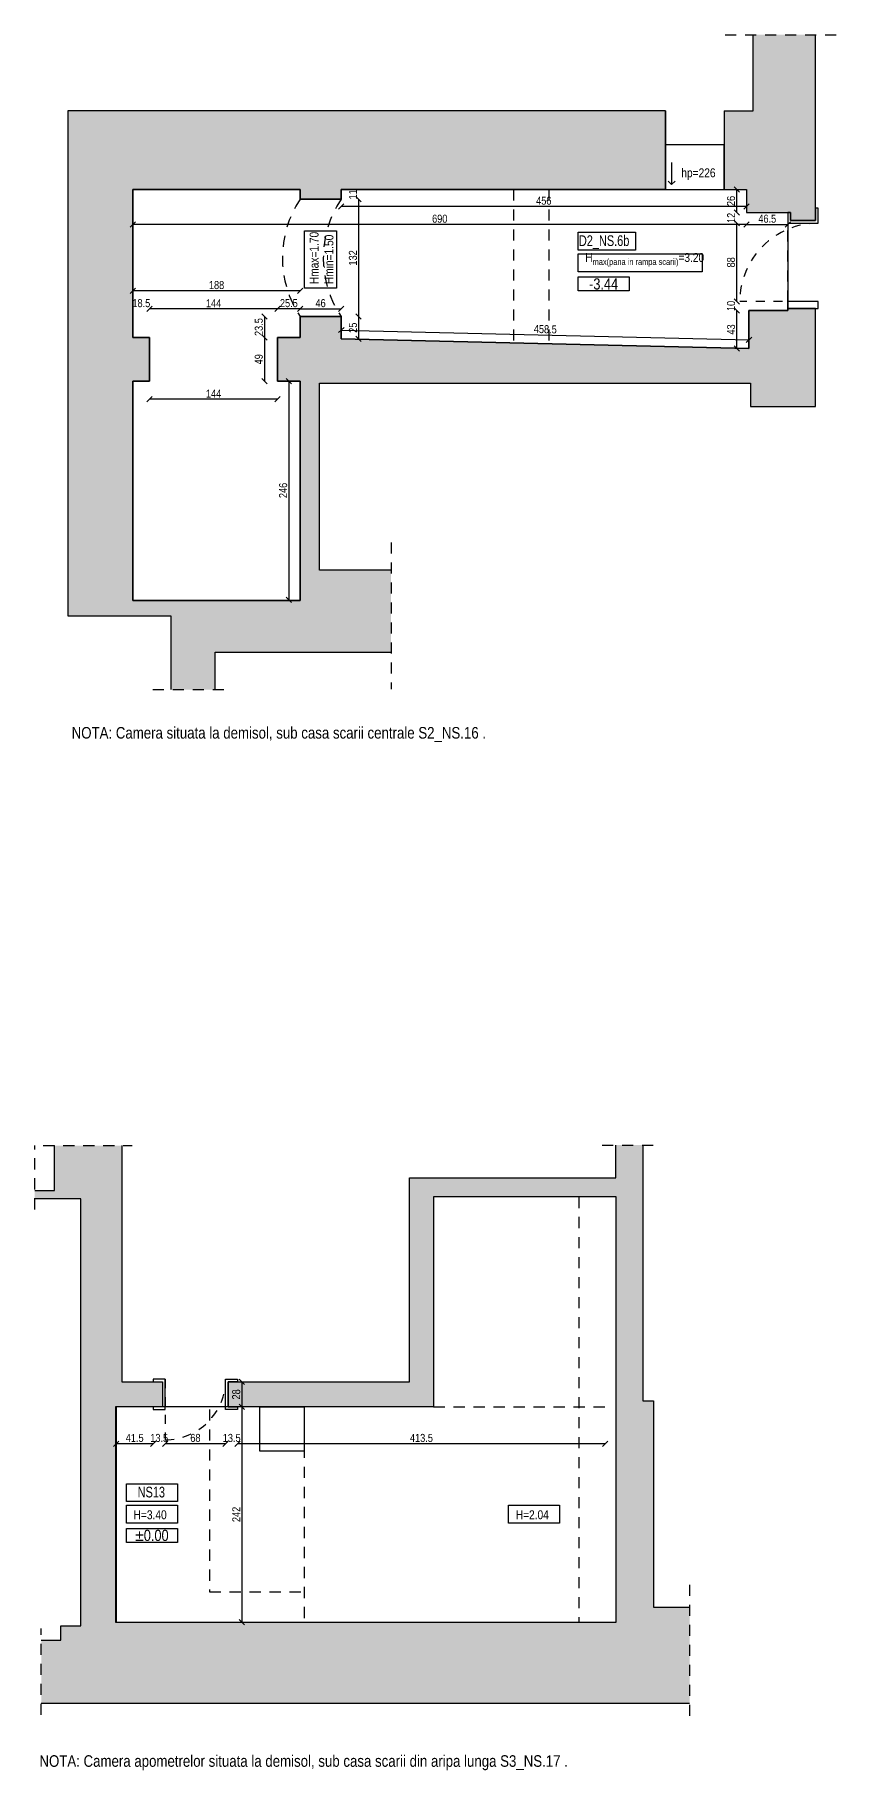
# Model space of a CAD drawing. Header units: metres. Extents: x 493 to 630, y -132 to -15.
# Drawn here: x 580.18 to 589.25, y -100.18 to -80.67 of the extents above; entities that cross this region are included whole.
import ezdxf
from ezdxf.enums import TextEntityAlignment as Align

# ---------------------------------------------------------------- set-up
doc = ezdxf.new("R2010")
doc.units = ezdxf.units.M
doc.header["$MEASUREMENT"] = 0
doc.header["$PDMODE"] = 3
doc.linetypes.add('HIDDEN', pattern=[0.375, 0.25, -0.125])
doc.linetypes.add('HIDDEN2', pattern=[0.1875, 0.125, -0.0625])
for name, color, linetype in [('a_caramida', 2, 'Continuous'), ('a_cote_50', 9, 'Continuous'), ('a_cote_nivel', 9, 'Continuous'), ('a_grinzi', 253, 'HIDDEN'), ('a_indicatii', 7, 'Continuous'), ('a_indicatii_text', 7, 'Continuous'), ('a_pereti_hasuri', 253, 'Continuous'), ('a_punctat', 40, 'HIDDEN2'), ('a_tamplarie_usi', 6, 'Continuous'), ('a_termoizolatie', 8, 'Continuous'), ('a_text', 7, 'Continuous'), ('a_vederi', 74, 'Continuous')]:
    doc.layers.add(name, color=color, linetype=linetype)
doc.layers.add('a_suprafete', color=7, linetype='Continuous', plot=False)
doc.styles.add('ROMANS', font='ROMANS.shx', dxfattribs={"width": 0.75})
doc.styles.get("Standard").update_dxf_attribs({"font": 'ARIALN.TTF'})
doc.styles.add('Swiss Condensed Light', font='swisscl.ttf')
doc.dimstyles.new('50 cote', dxfattribs={"dimtxt": 0.09, "dimasz": 0.06, "dimexe": 0, "dimexo": 0, "dimgap": 0.018, "dimtad": 1, "dimdec": 1, "dimlfac": 100, "dimrnd": 0.5, "dimdsep": 46, "dimtxsty": 'Standard', "dimblk": 'OBLIQUE', "dimcen": 0.00045, "dimclrd": 256, "dimclrt": 4, "dimadec": 1, "dimazin": 0, "dimtfac": 1, "dimtdec": 1, "dimtix": 1, "dimtofl": 0, "dimtmove": 0, "dimatfit": 3, "dimldrblk": 'OBLIQUE', "dimfxl": 0, "dimtolj": 1, "dimtzin": 0, "dimarcsym": 0})

# ---------------------------------------------------------------- blocks, each defined once
blk = doc.blocks.new('_Oblique')
at = {"color": 0, "linetype": 'ByBlock', "lineweight": -2}
blk.add_line((-0.5, -0.5), (0.5, 0.5), dxfattribs=at)
blk = doc.blocks.new('*D640')
at = {"layer": 'a_cote_50', "lineweight": -2, "ltscale": 0.3}
blk.add_line((582.507, -95.818), (582.507, -96.098), dxfattribs=at)
at = {"layer": 'Defpoints', "color": 0, "ltscale": 0.3}
for p in [(582.459, -95.818), (582.459, -96.098), (582.507, -96.098)]:
    blk.add_point(p, dxfattribs=at)
at = {"layer": 'a_cote_50', "lineweight": -2, "ltscale": 0.3, "xscale": 0.06, "yscale": 0.06, "zscale": 0.06}
for p, rotation in [((582.507, -95.818), 90), ((582.507, -96.098), 270)]:
    blk.add_blockref('_Oblique', p, dxfattribs=dict(at, rotation=rotation))
at = {"layer": 'a_cote_50', "color": 4, "ltscale": 0.3, "insert": (582.443, -95.958), "char_height": 0.09, "attachment_point": 5, "rotation": 90}
blk.add_mtext('\\A1;28', dxfattribs=at)
blk = doc.blocks.new('*D641')
at = {"layer": 'a_cote_50', "lineweight": -2, "ltscale": 0.3}
blk.add_line((582.507, -96.098), (582.507, -98.518), dxfattribs=at)
at = {"layer": 'Defpoints', "color": 0, "ltscale": 0.3}
for p in [(582.354, -96.098), (582.074, -98.518), (582.507, -98.518)]:
    blk.add_point(p, dxfattribs=at)
at = {"layer": 'a_cote_50', "lineweight": -2, "ltscale": 0.3, "xscale": 0.06, "yscale": 0.06, "zscale": 0.06}
for p, rotation in [((582.507, -96.098), 90), ((582.507, -98.518), 270)]:
    blk.add_blockref('_Oblique', p, dxfattribs=dict(at, rotation=rotation))
at = {"layer": 'a_cote_50', "color": 4, "ltscale": 0.3, "insert": (582.444, -97.308), "char_height": 0.09, "attachment_point": 5, "rotation": 90}
blk.add_mtext('\\A1;242', dxfattribs=at)
blk = doc.blocks.new('*D642')
at = {"layer": 'a_cote_50', "lineweight": -2, "ltscale": 0.3}
blk.add_line((586.592, -96.512), (582.459, -96.512), dxfattribs=at)
at = {"layer": 'Defpoints', "color": 0, "ltscale": 0.3}
for p in [(582.459, -96.364), (582.459, -96.512), (586.592, -96.74)]:
    blk.add_point(p, dxfattribs=at)
at = {"layer": 'a_cote_50', "lineweight": -2, "ltscale": 0.3, "xscale": 0.06, "yscale": 0.06, "zscale": 0.06, "rotation": 180}
blk.add_blockref('_Oblique', (582.459, -96.512), dxfattribs=at)
at = {"layer": 'a_cote_50', "lineweight": -2, "ltscale": 0.3, "xscale": 0.06, "yscale": 0.06, "zscale": 0.06}
blk.add_blockref('_Oblique', (586.592, -96.512), dxfattribs=at)
at = {"layer": 'a_cote_50', "color": 4, "ltscale": 0.3, "insert": (584.526, -96.448), "char_height": 0.09, "attachment_point": 5}
blk.add_mtext('\\A1;413.5', dxfattribs=at)
blk = doc.blocks.new('*D643')
at = {"layer": 'Defpoints', "color": 0, "ltscale": 0.3}
for p in [(582.324, -96.364), (582.459, -96.364), (582.324, -96.512)]:
    blk.add_point(p, dxfattribs=at)
at = {"layer": 'a_cote_50', "color": 4, "ltscale": 0.3, "insert": (582.392, -96.448), "char_height": 0.09, "attachment_point": 5}
blk.add_mtext('\\A1;13.5', dxfattribs=at)
blk = doc.blocks.new('*D644')
at = {"layer": 'a_cote_50', "lineweight": -2, "ltscale": 0.3}
blk.add_line((582.324, -96.512), (581.644, -96.512), dxfattribs=at)
at = {"layer": 'Defpoints', "color": 0, "ltscale": 0.3}
for p in [(582.324, -96.364), (581.644, -96.512), (581.644, -96.71)]:
    blk.add_point(p, dxfattribs=at)
at = {"layer": 'a_cote_50', "lineweight": -2, "ltscale": 0.3, "xscale": 0.06, "yscale": 0.06, "zscale": 0.06, "rotation": 180}
blk.add_blockref('_Oblique', (581.644, -96.512), dxfattribs=at)
at = {"layer": 'a_cote_50', "lineweight": -2, "ltscale": 0.3, "xscale": 0.06, "yscale": 0.06, "zscale": 0.06}
blk.add_blockref('_Oblique', (582.324, -96.512), dxfattribs=at)
at = {"layer": 'a_cote_50', "color": 4, "ltscale": 0.3, "insert": (581.984, -96.448), "char_height": 0.09, "attachment_point": 5}
blk.add_mtext('\\A1;68', dxfattribs=at)
blk = doc.blocks.new('*D645')
at = {"layer": 'Defpoints', "color": 0, "ltscale": 0.3}
for p in [(581.509, -96.512), (581.509, -96.71), (581.644, -96.71)]:
    blk.add_point(p, dxfattribs=at)
at = {"layer": 'a_cote_50', "color": 4, "ltscale": 0.3, "insert": (581.577, -96.448), "char_height": 0.09, "attachment_point": 5}
blk.add_mtext('\\A1;13.5', dxfattribs=at)
blk = doc.blocks.new('*D646')
at = {"layer": 'a_cote_50', "lineweight": -2, "ltscale": 0.3}
blk.add_line((581.509, -96.512), (581.092, -96.512), dxfattribs=at)
at = {"layer": 'Defpoints', "color": 0, "ltscale": 0.3}
for p in [(581.092, -96.512), (581.092, -96.74), (581.509, -96.71)]:
    blk.add_point(p, dxfattribs=at)
at = {"layer": 'a_cote_50', "lineweight": -2, "ltscale": 0.3, "xscale": 0.06, "yscale": 0.06, "zscale": 0.06, "rotation": 180}
blk.add_blockref('_Oblique', (581.092, -96.512), dxfattribs=at)
at = {"layer": 'a_cote_50', "lineweight": -2, "ltscale": 0.3, "xscale": 0.06, "yscale": 0.06, "zscale": 0.06}
blk.add_blockref('_Oblique', (581.509, -96.512), dxfattribs=at)
at = {"layer": 'a_cote_50', "color": 4, "ltscale": 0.3, "insert": (581.301, -96.448), "char_height": 0.09, "attachment_point": 5}
blk.add_mtext('\\A1;41.5', dxfattribs=at)
blk = doc.blocks.new('COTE_NIVEL_DRAFT')
at = {"layer": 'a_cote_nivel'}
blk.add_lwpolyline([(-27.5, -2.5), (27.5, -2.5), (27.5, -17.5), (-27.5, -17.5)], close=True, dxfattribs=at)
blk = doc.blocks.new('cota nivel')
at = {"layer": 'a_cote_nivel', "xscale": 1.272727272727934, "yscale": 1.272727272727934, "zscale": 1.272727272727934}
blk.add_blockref('COTE_NIVEL_DRAFT', (0, 12.7), dxfattribs=at)
at = {"layer": 'a_cote_nivel', "style": 'ROMANS', "width": 0.6}
blk.add_attdef('COTA', text='', height=15.3, dxfattribs=at).set_placement((0, 0), align=Align.MIDDLE_CENTER)
blk = doc.blocks.new('*D802')
at = {"layer": 'a_cote_50', "lineweight": -2, "ltscale": 0.3}
blk.add_line((588.072, -84.198), (588.072, -83.768), dxfattribs=at)
at = {"layer": 'Defpoints', "color": 0, "ltscale": 0.3}
for p in [(588.072, -83.768), (588.207, -83.768), (588.207, -84.198)]:
    blk.add_point(p, dxfattribs=at)
at = {"layer": 'a_cote_50', "lineweight": -2, "ltscale": 0.3, "xscale": 0.06, "yscale": 0.06, "zscale": 0.06}
for p, rotation in [((588.072, -83.768), 90), ((588.072, -84.198), 270)]:
    blk.add_blockref('_Oblique', p, dxfattribs=dict(at, rotation=rotation))
at = {"layer": 'a_cote_50', "color": 4, "ltscale": 0.3, "insert": (588.008, -83.983), "char_height": 0.09, "attachment_point": 5, "rotation": 90}
blk.add_mtext('\\A1;43', dxfattribs=at)
blk = doc.blocks.new('*D803')
at = {"layer": 'Defpoints', "color": 0, "ltscale": 0.3}
for p in [(588.072, -83.668), (588.647, -83.668), (588.207, -83.768)]:
    blk.add_point(p, dxfattribs=at)
at = {"layer": 'a_cote_50', "color": 4, "ltscale": 0.3, "insert": (588.008, -83.718), "char_height": 0.09, "attachment_point": 5, "rotation": 90}
blk.add_mtext('\\A1;10', dxfattribs=at)
blk = doc.blocks.new('*D804')
at = {"layer": 'a_cote_50', "lineweight": -2, "ltscale": 0.3}
blk.add_line((588.072, -83.668), (588.072, -82.788), dxfattribs=at)
at = {"layer": 'Defpoints', "color": 0, "ltscale": 0.3}
for p in [(588.072, -82.788), (588.647, -82.788), (588.647, -83.668)]:
    blk.add_point(p, dxfattribs=at)
at = {"layer": 'a_cote_50', "lineweight": -2, "ltscale": 0.3, "xscale": 0.06, "yscale": 0.06, "zscale": 0.06}
for p, rotation in [((588.072, -82.788), 90), ((588.072, -83.668), 270)]:
    blk.add_blockref('_Oblique', p, dxfattribs=dict(at, rotation=rotation))
at = {"layer": 'a_cote_50', "color": 4, "ltscale": 0.3, "insert": (588.008, -83.228), "char_height": 0.09, "attachment_point": 5, "rotation": 90}
blk.add_mtext('\\A1;88', dxfattribs=at)
blk = doc.blocks.new('*D805')
at = {"layer": 'Defpoints', "color": 0, "ltscale": 0.3}
for p in [(588.072, -82.668), (588.647, -82.668), (588.647, -82.788)]:
    blk.add_point(p, dxfattribs=at)
at = {"layer": 'a_cote_50', "color": 4, "ltscale": 0.3, "insert": (588.009, -82.728), "char_height": 0.09, "attachment_point": 5, "rotation": 90}
blk.add_mtext('\\A1;12', dxfattribs=at)
blk = doc.blocks.new('*D806')
at = {"layer": 'a_cote_50', "lineweight": -2, "ltscale": 0.3}
blk.add_line((588.072, -82.668), (588.072, -82.408), dxfattribs=at)
at = {"layer": 'Defpoints', "color": 0, "ltscale": 0.3}
for p in [(588.072, -82.408), (588.182, -82.408), (588.647, -82.668)]:
    blk.add_point(p, dxfattribs=at)
at = {"layer": 'a_cote_50', "lineweight": -2, "ltscale": 0.3, "xscale": 0.06, "yscale": 0.06, "zscale": 0.06}
for p, rotation in [((588.072, -82.408), 90), ((588.072, -82.668), 270)]:
    blk.add_blockref('_Oblique', p, dxfattribs=dict(at, rotation=rotation))
at = {"layer": 'a_cote_50', "color": 4, "ltscale": 0.3, "insert": (588.008, -82.538), "char_height": 0.09, "attachment_point": 5, "rotation": 90}
blk.add_mtext('\\A1;26', dxfattribs=at)
blk = doc.blocks.new('*D807')
at = {"layer": 'a_cote_50', "lineweight": -2, "ltscale": 0.3}
blk.add_line((588.182, -82.599), (583.622, -82.599), dxfattribs=at)
at = {"layer": 'Defpoints', "color": 0, "ltscale": 0.3}
for p in [(583.622, -82.408), (588.182, -82.408), (583.622, -82.599)]:
    blk.add_point(p, dxfattribs=at)
at = {"layer": 'a_cote_50', "lineweight": -2, "ltscale": 0.3, "xscale": 0.06, "yscale": 0.06, "zscale": 0.06, "rotation": 180}
blk.add_blockref('_Oblique', (583.622, -82.599), dxfattribs=at)
at = {"layer": 'a_cote_50', "lineweight": -2, "ltscale": 0.3, "xscale": 0.06, "yscale": 0.06, "zscale": 0.06}
blk.add_blockref('_Oblique', (588.182, -82.599), dxfattribs=at)
at = {"layer": 'a_cote_50', "color": 4, "ltscale": 0.3, "insert": (585.902, -82.535), "char_height": 0.09, "attachment_point": 5}
blk.add_mtext('\\A1;456', dxfattribs=at)
blk = doc.blocks.new('*D808')
at = {"layer": 'a_cote_50', "lineweight": -2, "ltscale": 0.3}
blk.add_line((588.182, -82.802), (581.282, -82.802), dxfattribs=at)
at = {"layer": 'Defpoints', "color": 0, "ltscale": 0.3}
for p in [(581.282, -82.668), (588.182, -82.668), (581.282, -82.802)]:
    blk.add_point(p, dxfattribs=at)
at = {"layer": 'a_cote_50', "lineweight": -2, "ltscale": 0.3, "xscale": 0.06, "yscale": 0.06, "zscale": 0.06, "rotation": 180}
blk.add_blockref('_Oblique', (581.282, -82.802), dxfattribs=at)
at = {"layer": 'a_cote_50', "lineweight": -2, "ltscale": 0.3, "xscale": 0.06, "yscale": 0.06, "zscale": 0.06}
blk.add_blockref('_Oblique', (588.182, -82.802), dxfattribs=at)
at = {"layer": 'a_cote_50', "color": 4, "ltscale": 0.3, "insert": (584.732, -82.738), "char_height": 0.09, "attachment_point": 5}
blk.add_mtext('\\A1;690', dxfattribs=at)
blk = doc.blocks.new('*D809')
at = {"layer": 'a_cote_50', "lineweight": -2, "ltscale": 0.3}
blk.add_line((588.182, -82.802), (588.647, -82.802), dxfattribs=at)
at = {"layer": 'Defpoints', "color": 0, "ltscale": 0.3}
for p in [(588.182, -82.802), (588.647, -82.802), (588.647, -82.802)]:
    blk.add_point(p, dxfattribs=at)
at = {"layer": 'a_cote_50', "lineweight": -2, "ltscale": 0.3, "xscale": 0.06, "yscale": 0.06, "zscale": 0.06, "rotation": 180}
blk.add_blockref('_Oblique', (588.182, -82.802), dxfattribs=at)
at = {"layer": 'a_cote_50', "lineweight": -2, "ltscale": 0.3, "xscale": 0.06, "yscale": 0.06, "zscale": 0.06}
blk.add_blockref('_Oblique', (588.647, -82.802), dxfattribs=at)
at = {"layer": 'a_cote_50', "color": 4, "ltscale": 0.3, "insert": (588.415, -82.738), "char_height": 0.09, "attachment_point": 5}
blk.add_mtext('\\A1;46.5', dxfattribs=at)
blk = doc.blocks.new('*D810')
at = {"layer": 'Defpoints', "color": 0, "ltscale": 0.3}
for p in [(583.622, -82.408), (583.622, -82.518), (583.82, -82.518)]:
    blk.add_point(p, dxfattribs=at)
at = {"layer": 'a_cote_50', "color": 4, "ltscale": 0.3, "insert": (583.756, -82.463), "char_height": 0.09, "attachment_point": 5, "rotation": 90}
blk.add_mtext('\\A1;11', dxfattribs=at)
blk = doc.blocks.new('*D811')
at = {"layer": 'a_cote_50', "lineweight": -2, "ltscale": 0.3}
blk.add_line((583.82, -82.518), (583.82, -83.838), dxfattribs=at)
at = {"layer": 'Defpoints', "color": 0, "ltscale": 0.3}
for p in [(583.622, -82.518), (583.622, -83.838), (583.82, -83.838)]:
    blk.add_point(p, dxfattribs=at)
at = {"layer": 'a_cote_50', "lineweight": -2, "ltscale": 0.3, "xscale": 0.06, "yscale": 0.06, "zscale": 0.06}
for p, rotation in [((583.82, -82.518), 90), ((583.82, -83.838), 270)]:
    blk.add_blockref('_Oblique', p, dxfattribs=dict(at, rotation=rotation))
at = {"layer": 'a_cote_50', "color": 4, "ltscale": 0.3, "insert": (583.756, -83.178), "char_height": 0.09, "attachment_point": 5, "rotation": 90}
blk.add_mtext('\\A1;132', dxfattribs=at)
blk = doc.blocks.new('*D812')
at = {"layer": 'a_cote_50', "lineweight": -2, "ltscale": 0.3}
blk.add_line((583.82, -83.838), (583.82, -84.088), dxfattribs=at)
at = {"layer": 'Defpoints', "color": 0, "ltscale": 0.3}
for p in [(583.622, -83.838), (583.622, -84.088), (583.82, -84.088)]:
    blk.add_point(p, dxfattribs=at)
at = {"layer": 'a_cote_50', "lineweight": -2, "ltscale": 0.3, "xscale": 0.06, "yscale": 0.06, "zscale": 0.06}
for p, rotation in [((583.82, -83.838), 90), ((583.82, -84.088), 270)]:
    blk.add_blockref('_Oblique', p, dxfattribs=dict(at, rotation=rotation))
at = {"layer": 'a_cote_50', "color": 4, "ltscale": 0.3, "insert": (583.756, -83.963), "char_height": 0.09, "attachment_point": 5, "rotation": 90}
blk.add_mtext('\\A1;25', dxfattribs=at)
blk = doc.blocks.new('*D813')
at = {"layer": 'a_cote_50', "lineweight": -2, "ltscale": 0.3}
blk.add_line((583.625, -83.989), (588.21, -84.099), dxfattribs=at)
at = {"layer": 'Defpoints', "color": 0, "ltscale": 0.3}
for p in [(583.622, -84.088), (588.21, -84.099), (588.207, -84.198)]:
    blk.add_point(p, dxfattribs=at)
at = {"layer": 'a_cote_50', "lineweight": -2, "ltscale": 0.3, "xscale": 0.06, "yscale": 0.06, "zscale": 0.06}
for p, rotation in [((583.625, -83.989), 178.6256647859142), ((588.21, -84.099), 358.6256647859142)]:
    blk.add_blockref('_Oblique', p, dxfattribs=dict(at, rotation=rotation))
at = {"layer": 'a_cote_50', "color": 4, "ltscale": 0.3, "insert": (585.919, -83.98), "char_height": 0.09, "attachment_point": 5, "rotation": 358.6257}
blk.add_mtext('\\A1;458.5', dxfattribs=at)
blk = doc.blocks.new('*D814')
at = {"layer": 'a_cote_50', "lineweight": -2, "ltscale": 0.3}
blk.add_line((583.162, -83.751), (583.622, -83.751), dxfattribs=at)
at = {"layer": 'Defpoints', "color": 0, "ltscale": 0.3}
for p in [(583.162, -83.838), (583.622, -83.751), (583.622, -83.838)]:
    blk.add_point(p, dxfattribs=at)
at = {"layer": 'a_cote_50', "lineweight": -2, "ltscale": 0.3, "xscale": 0.06, "yscale": 0.06, "zscale": 0.06, "rotation": 180}
blk.add_blockref('_Oblique', (583.162, -83.751), dxfattribs=at)
at = {"layer": 'a_cote_50', "lineweight": -2, "ltscale": 0.3, "xscale": 0.06, "yscale": 0.06, "zscale": 0.06}
blk.add_blockref('_Oblique', (583.622, -83.751), dxfattribs=at)
at = {"layer": 'a_cote_50', "color": 4, "ltscale": 0.3, "insert": (583.392, -83.687), "char_height": 0.09, "attachment_point": 5}
blk.add_mtext('\\A1;46', dxfattribs=at)
blk = doc.blocks.new('*D815')
at = {"layer": 'a_cote_50', "lineweight": -2, "ltscale": 0.3}
blk.add_line((583.162, -83.751), (582.907, -83.751), dxfattribs=at)
at = {"layer": 'Defpoints', "color": 0, "ltscale": 0.3}
for p in [(582.907, -83.751), (582.907, -84.073), (583.162, -84.073)]:
    blk.add_point(p, dxfattribs=at)
at = {"layer": 'a_cote_50', "lineweight": -2, "ltscale": 0.3, "xscale": 0.06, "yscale": 0.06, "zscale": 0.06, "rotation": 180}
blk.add_blockref('_Oblique', (582.907, -83.751), dxfattribs=at)
at = {"layer": 'a_cote_50', "lineweight": -2, "ltscale": 0.3, "xscale": 0.06, "yscale": 0.06, "zscale": 0.06}
blk.add_blockref('_Oblique', (583.162, -83.751), dxfattribs=at)
at = {"layer": 'a_cote_50', "color": 4, "ltscale": 0.3, "insert": (583.035, -83.687), "char_height": 0.09, "attachment_point": 5}
blk.add_mtext('\\A1;25.5', dxfattribs=at)
blk = doc.blocks.new('*D816')
at = {"layer": 'a_cote_50', "lineweight": -2, "ltscale": 0.3}
blk.add_line((582.907, -83.751), (581.469, -83.751), dxfattribs=at)
at = {"layer": 'Defpoints', "color": 0, "ltscale": 0.3}
for p in [(581.469, -83.751), (581.469, -84.073), (582.907, -84.073)]:
    blk.add_point(p, dxfattribs=at)
at = {"layer": 'a_cote_50', "lineweight": -2, "ltscale": 0.3, "xscale": 0.06, "yscale": 0.06, "zscale": 0.06, "rotation": 180}
blk.add_blockref('_Oblique', (581.469, -83.751), dxfattribs=at)
at = {"layer": 'a_cote_50', "lineweight": -2, "ltscale": 0.3, "xscale": 0.06, "yscale": 0.06, "zscale": 0.06}
blk.add_blockref('_Oblique', (582.907, -83.751), dxfattribs=at)
at = {"layer": 'a_cote_50', "color": 4, "ltscale": 0.3, "insert": (582.188, -83.688), "char_height": 0.09, "attachment_point": 5}
blk.add_mtext('\\A1;144', dxfattribs=at)
blk = doc.blocks.new('*D817')
at = {"layer": 'Defpoints', "color": 0, "ltscale": 0.3}
for p in [(581.282, -83.751), (581.282, -84.073), (581.469, -84.073)]:
    blk.add_point(p, dxfattribs=at)
at = {"layer": 'a_cote_50', "color": 4, "ltscale": 0.3, "insert": (581.376, -83.687), "char_height": 0.09, "attachment_point": 5}
blk.add_mtext('\\A1;18.5', dxfattribs=at)
blk = doc.blocks.new('*D797')
at = {"layer": 'a_cote_50', "lineweight": -2, "ltscale": 0.3}
blk.add_line((583.162, -83.548), (581.282, -83.548), dxfattribs=at)
at = {"layer": 'Defpoints', "color": 0, "ltscale": 0.3}
for p in [(581.282, -83.548), (581.282, -83.838), (583.162, -83.838)]:
    blk.add_point(p, dxfattribs=at)
at = {"layer": 'a_cote_50', "lineweight": -2, "ltscale": 0.3, "xscale": 0.06, "yscale": 0.06, "zscale": 0.06, "rotation": 180}
blk.add_blockref('_Oblique', (581.282, -83.548), dxfattribs=at)
at = {"layer": 'a_cote_50', "lineweight": -2, "ltscale": 0.3, "xscale": 0.06, "yscale": 0.06, "zscale": 0.06}
blk.add_blockref('_Oblique', (583.162, -83.548), dxfattribs=at)
at = {"layer": 'a_cote_50', "color": 4, "ltscale": 0.3, "insert": (582.222, -83.484), "char_height": 0.09, "attachment_point": 5}
blk.add_mtext('\\A1;188', dxfattribs=at)
blk = doc.blocks.new('*D798')
at = {"layer": 'a_cote_50', "lineweight": -2, "ltscale": 0.3}
blk.add_line((582.761, -83.838), (582.761, -84.073), dxfattribs=at)
at = {"layer": 'Defpoints', "color": 0, "ltscale": 0.3}
for p in [(583.162, -83.838), (582.761, -84.073), (583.162, -84.073)]:
    blk.add_point(p, dxfattribs=at)
at = {"layer": 'a_cote_50', "lineweight": -2, "ltscale": 0.3, "xscale": 0.06, "yscale": 0.06, "zscale": 0.06}
for p, rotation in [((582.761, -83.838), 90), ((582.761, -84.073), 270)]:
    blk.add_blockref('_Oblique', p, dxfattribs=dict(at, rotation=rotation))
at = {"layer": 'a_cote_50', "color": 4, "ltscale": 0.3, "insert": (582.697, -83.956), "char_height": 0.09, "attachment_point": 5, "rotation": 90}
blk.add_mtext('\\A1;23.5', dxfattribs=at)
blk = doc.blocks.new('*D799')
at = {"layer": 'a_cote_50', "lineweight": -2, "ltscale": 0.3}
blk.add_line((582.761, -84.073), (582.761, -84.563), dxfattribs=at)
at = {"layer": 'Defpoints', "color": 0, "ltscale": 0.3}
for p in [(583.162, -84.073), (582.761, -84.563), (582.907, -84.563)]:
    blk.add_point(p, dxfattribs=at)
at = {"layer": 'a_cote_50', "lineweight": -2, "ltscale": 0.3, "xscale": 0.06, "yscale": 0.06, "zscale": 0.06}
for p, rotation in [((582.761, -84.073), 90), ((582.761, -84.563), 270)]:
    blk.add_blockref('_Oblique', p, dxfattribs=dict(at, rotation=rotation))
at = {"layer": 'a_cote_50', "color": 4, "ltscale": 0.3, "insert": (582.697, -84.318), "char_height": 0.09, "attachment_point": 5, "rotation": 90}
blk.add_mtext('\\A1;49', dxfattribs=at)
blk = doc.blocks.new('*D800')
at = {"layer": 'a_cote_50', "lineweight": -2, "ltscale": 0.3}
blk.add_line((583.035, -84.563), (583.035, -87.023), dxfattribs=at)
at = {"layer": 'Defpoints', "color": 0, "ltscale": 0.3}
for p in [(583.382, -84.563), (583.035, -87.023), (583.382, -87.023)]:
    blk.add_point(p, dxfattribs=at)
at = {"layer": 'a_cote_50', "lineweight": -2, "ltscale": 0.3, "xscale": 0.06, "yscale": 0.06, "zscale": 0.06}
for p, rotation in [((583.035, -84.563), 90), ((583.035, -87.023), 270)]:
    blk.add_blockref('_Oblique', p, dxfattribs=dict(at, rotation=rotation))
at = {"layer": 'a_cote_50', "color": 4, "ltscale": 0.3, "insert": (582.971, -85.793), "char_height": 0.09, "attachment_point": 5, "rotation": 90}
blk.add_mtext('\\A1;246', dxfattribs=at)
blk = doc.blocks.new('*D801')
at = {"layer": 'a_cote_50', "lineweight": -2, "ltscale": 0.3}
blk.add_line((582.907, -84.768), (581.469, -84.768), dxfattribs=at)
at = {"layer": 'Defpoints', "color": 0, "ltscale": 0.3}
for p in [(581.469, -84.563), (582.907, -84.563), (581.469, -84.768)]:
    blk.add_point(p, dxfattribs=at)
at = {"layer": 'a_cote_50', "lineweight": -2, "ltscale": 0.3, "xscale": 0.06, "yscale": 0.06, "zscale": 0.06, "rotation": 180}
blk.add_blockref('_Oblique', (581.469, -84.768), dxfattribs=at)
at = {"layer": 'a_cote_50', "lineweight": -2, "ltscale": 0.3, "xscale": 0.06, "yscale": 0.06, "zscale": 0.06}
blk.add_blockref('_Oblique', (582.907, -84.768), dxfattribs=at)
at = {"layer": 'a_cote_50', "color": 4, "ltscale": 0.3, "insert": (582.188, -84.705), "char_height": 0.09, "attachment_point": 5}
blk.add_mtext('\\A1;144', dxfattribs=at)

msp = doc.modelspace()

# ---------------------------------------------------------------- hatches: boundary and pattern name
at = {"layer": 'a_pereti_hasuri', "ltscale": 0.3}
h = msp.add_hatch(dxfattribs=at)
h.set_pattern_fill('ANSI33', color=256, scale=0.25, style=0)
h.set_pattern_definition([(45, (-4876.954644, 8292.469365), (-0.04419417382, 0.04419417382), []), (45, (-4876.91045, 8292.469365), (-0.04419417382, 0.04419417382), [0.03125, -0.015625])])
h.paths.add_polyline_path([(584.1839, -86.6883), (583.3812, -86.6883), (583.3812, -84.5883), (588.2263, -84.5883), (588.2263, -84.8483), (588.9563, -84.8483), (588.9563, -83.7483), (588.6472, -83.7483), (588.6472, -83.7683), (588.2072, -83.7683), (588.2072, -84.1983), (583.6222, -84.0883), (583.6222, -84.0881), (583.6222, -83.8383), (583.1622, -83.8383), (583.1622, -84.0733), (582.9072, -84.0733), (582.9072, -84.5633), (583.1622, -84.5633), (583.1622, -87.0301), (581.2822, -87.0301), (581.2822, -84.5633), (581.4692, -84.5633), (581.4692, -84.0733), (581.2822, -84.0733), (581.2822, -82.4083), (583.1622, -82.4083), (583.1622, -82.5183), (583.6222, -82.5183), (583.6222, -82.4083), (587.2722, -82.4083), (587.2722, -81.5228), (580.5488, -81.5228), (580.5488, -87.2018), (581.7063, -87.2018), (581.7063, -88.0318), (582.2063, -88.0318), (582.2063, -87.6118), (584.1839, -87.6118)])
h.paths.add_polyline_path([(588.9563, -80.6682), (588.2563, -80.6682), (588.2563, -81.5228), (587.9322, -81.5228), (587.9322, -82.4083), (588.1822, -82.4083), (588.1822, -82.6683), (588.6772, -82.6683), (588.6772, -82.7583), (588.9563, -82.7583)])
h = msp.add_hatch(dxfattribs=at)
h.set_pattern_fill('ANSI33', color=256, scale=0.25, style=0)
h.set_pattern_definition([(45, (-4876.954644, 8289.68193), (-0.04419417382, 0.04419417382), []), (45, (-4876.91045, 8289.68193), (-0.04419417382, 0.04419417382), [0.03125, -0.015625])])
h.paths.add_polyline_path([(587.5423, -98.3505), (587.1373, -98.3505), (587.1373, -96.0305), (587.0173, -96.0305), (587.0173, -93.1543), (586.7123, -93.1543), (586.7123, -93.5226), (584.3912, -93.5226), (584.3912, -95.818), (582.3543, -95.818), (582.3543, -96.098), (584.6623, -96.098), (584.6623, -93.738), (586.7173, -93.738), (586.7173, -98.518), (581.0873, -98.518), (581.0873, -96.098), (581.6143, -96.098), (581.6143, -95.818), (581.1573, -95.818), (581.1573, -93.1605), (580.4003, -93.1605), (580.4003, -93.6655), (580.1769, -93.6655), (580.1769, -93.7603), (580.6953, -93.7603), (580.6953, -98.5603), (580.4703, -98.5603), (580.4703, -98.7203), (580.2503, -98.7203), (580.2503, -99.4355), (587.5423, -99.4355)])
h.paths.add_polyline_path([(582.5364, -96.0369), (582.5364, -95.8773), (582.349, -95.8773), (582.349, -96.0369)], flags=24)

# ---------------------------------------------------------------- linework, layer by layer
at = {"layer": 'a_caramida', "ltscale": 0.3}
for points in [[(587.9322, -81.5228), (587.9322, -82.4083), (588.1822, -82.4083), (588.1822, -82.6683), (588.6772, -82.6683), (588.6772, -82.6683), (588.6772, -82.6683), (588.6772, -82.7583), (588.9563, -82.7583), (588.9563, -80.6682)], [(587.9322, -81.5228), (588.2563, -81.5228), (588.2563, -80.6682)], [(584.1839, -86.6883), (583.3812, -86.6883), (583.3812, -84.5883), (588.2263, -84.5883), (588.2263, -84.8483), (588.9563, -84.8483), (588.9563, -83.7483), (588.9563, -83.7483), (588.9563, -83.7483), (588.6472, -83.7483), (588.6472, -83.7683), (588.2072, -83.7683), (588.2072, -84.1983), (583.6222, -84.0881), (583.6222, -83.8383), (583.1622, -83.8383), (583.1622, -84.0733), (582.9072, -84.0733), (582.9072, -84.5633), (583.1622, -84.5633), (583.1622, -87.0301), (581.2822, -87.0301), (581.2822, -84.5633), (581.4692, -84.5633), (581.4692, -84.0733), (581.2822, -84.0733), (581.2822, -82.4083), (583.1622, -82.4083), (583.1622, -82.5183), (583.6222, -82.5183), (583.6222, -82.4083), (587.2722, -82.4083), (587.2722, -81.5228), (580.5488, -81.5228), (580.5488, -87.2018), (581.7063, -87.2018), (581.7063, -88.0318)], [(587.2722, -81.5228), (587.2722, -82.4083), (583.6222, -82.4083), (583.6222, -82.5183), (583.1622, -82.5183), (583.1622, -82.4083), (581.2822, -82.4083), (581.2822, -83.8383), (581.2822, -84.0733), (581.4692, -84.0733), (581.4692, -84.5633), (581.2822, -84.5633), (581.2822, -87.0301), (583.1622, -87.0301), (583.1622, -84.5633), (582.9072, -84.5633), (582.9072, -84.0733), (583.1622, -84.0733), (583.1622, -83.8383), (583.6222, -83.8383), (583.6222, -84.0883), (583.6222, -84.0883), (588.2072, -84.1983), (588.2072, -83.7683), (588.6472, -83.7683), (588.6472, -83.6683)], [(582.2063, -88.0318), (582.2063, -87.6118), (584.1839, -87.6118)], [(580.1769, -93.6655), (580.4003, -93.6655), (580.4003, -93.1605)], [(581.1573, -93.1605), (581.1573, -95.818), (581.6143, -95.818), (581.6143, -96.098), (581.0873, -96.098), (581.0873, -98.518), (586.7173, -98.518), (586.7173, -93.738), (584.6623, -93.738), (584.6623, -96.098), (582.3543, -96.098), (582.3543, -95.818), (584.3912, -95.818), (584.3912, -93.5226), (586.7123, -93.5226), (586.7123, -93.1543)], [(587.0173, -93.1543), (587.0173, -96.0305), (587.1373, -96.0305), (587.1373, -98.3505), (587.5423, -98.3505)], [(580.2503, -98.7203), (580.4703, -98.7203), (580.4703, -98.5603), (580.6953, -98.5603), (580.6953, -93.7603), (580.1769, -93.7603)], [(587.5423, -99.4355), (580.2503, -99.4355)]]:
    msp.add_lwpolyline(points, dxfattribs=at)
at = {"layer": 'a_grinzi', "ltscale": 0.5}
for p, q in [((587.9403, -80.6682), (589.2477, -80.6682)), ((585.5598, -82.4083), (585.5598, -84.1348)), ((585.9598, -82.4083), (585.9598, -84.1444)), ((588.6472, -83.6683), (588.6472, -82.7883)), ((581.5038, -88.0318), (582.3829, -88.0318)), ((580.1769, -93.878), (580.1769, -93.1605)), ((580.2727, -93.1605), (581.2726, -93.1605)), ((586.5577, -93.1543), (587.1772, -93.1543)), ((584.6623, -96.098), (586.5923, -96.098)), ((587.5423, -98.0989), (587.5423, -99.6079)), ((580.2503, -99.5626), (580.2503, -98.591))]:
    msp.add_line(p, q, dxfattribs=at)
for points in [[(584.1839, -86.3769), (584.1839, -88.0289)], [(586.2973, -93.738), (586.2973, -98.518)], [(582.1433, -96.128), (582.1433, -98.178), (583.2073, -98.178)], [(583.2073, -96.098), (583.2073, -98.518)]]:
    msp.add_lwpolyline(points, dxfattribs=at)
for centre in [(584.1512, -83.1783), (584.6112, -83.1783)]:
    msp.add_arc(centre, 1.189, 146.2832, 213.7168, dxfattribs=at)
at = {"layer": 'a_punctat', "ltscale": 0.5}
msp.add_lwpolyline([(588.9863, -83.6683), (588.1063, -83.6683, -0.4142136), (588.9863, -82.7883)], format="xyb", dxfattribs=at)
at = {"layer": 'a_punctat', "ltscale": 0.6}
msp.add_lwpolyline([(581.6443, -95.788), (581.6443, -96.468, 0.4142136), (582.3243, -95.788)], format="xyb", dxfattribs=at)
at = {"layer": 'a_suprafete', "ltscale": 0.3}
for points in [[(583.1622, -87.0301), (581.2822, -87.0301), (581.2822, -84.5633), (581.4692, -84.5633), (581.4692, -84.0733), (581.2822, -84.0733), (581.2822, -82.4083), (583.1622, -82.4083), (583.1622, -82.5183), (583.6222, -82.5183), (583.6222, -82.4083), (588.1822, -82.4083), (588.1822, -82.6683), (588.6472, -82.6683), (588.6472, -83.7683), (588.2072, -83.7683), (588.2072, -84.1983), (583.6222, -84.0883), (583.6222, -83.8383), (583.1622, -83.8383), (583.1622, -84.0733), (582.9072, -84.0733), (582.9072, -84.5633), (583.1622, -84.5633)], [(584.6623, -93.738), (584.6623, -96.098), (581.0923, -96.098), (581.0923, -98.518), (586.7173, -98.518), (586.7173, -93.738)]]:
    msp.add_lwpolyline(points, close=True, dxfattribs=at)
at = {"layer": 'a_tamplarie_usi', "ltscale": 0.3}
for points in [[(588.6472, -82.7883), (588.9863, -82.7883), (588.9863, -82.6183), (588.9563, -82.6183), (588.9563, -82.7583), (588.6772, -82.7583), (588.6772, -82.7583), (588.6772, -82.6683), (588.6472, -82.6683)], [(581.5093, -96.098), (581.5093, -96.128), (581.6443, -96.128), (581.6443, -95.788), (581.5093, -95.788), (581.5093, -95.818), (581.6143, -95.818), (581.6143, -96.098)], [(582.4593, -96.098), (582.4593, -96.128), (582.3243, -96.128), (582.3243, -95.788), (582.4593, -95.788), (582.4593, -95.818), (582.3543, -95.818), (582.3543, -96.098)]]:
    msp.add_lwpolyline(points, close=True, dxfattribs=at)
msp.add_lwpolyline([(588.6472, -83.7483), (588.9863, -83.7483), (588.9863, -83.6683), (588.6472, -83.6683)], dxfattribs=at)
at = {"layer": 'a_termoizolatie', "ltscale": 0.3}
msp.add_lwpolyline([(587.3395, -82.1048), (587.3395, -82.3536), (587.3797, -82.3134), (587.3395, -82.3536), (587.3024, -82.3166)], dxfattribs=at)
at = {"layer": 'a_text'}
for points in [[(583.2102, -83.5166), (583.2102, -82.8719), (583.5695, -82.8719), (583.5695, -83.5166)], [(586.2879, -82.8902), (586.9352, -82.8902), (586.9352, -83.0914), (586.2879, -83.0914)], [(586.2879, -83.1323), (587.683, -83.1323), (587.683, -83.3335), (586.2879, -83.3335)], [(581.2081, -96.9626), (581.7821, -96.9626), (581.7821, -97.1639), (581.2081, -97.1639)], [(581.2081, -97.2047), (581.7821, -97.2047), (581.7821, -97.406), (581.2081, -97.406)], [(585.5055, -97.2047), (586.0795, -97.2047), (586.0795, -97.406), (585.5055, -97.406)]]:
    msp.add_lwpolyline(points, close=True, dxfattribs=at)
at = {"layer": 'a_vederi', "ltscale": 0.3}
for points in [[(587.2722, -82.4083), (587.9322, -82.4083), (587.9322, -81.9083), (587.2722, -81.9083)], [(583.2073, -96.098), (583.2073, -96.598), (582.7073, -96.598), (582.7073, -96.098)]]:
    msp.add_lwpolyline(points, close=True, dxfattribs=at)

# ---------------------------------------------------------------- block references
at = {"layer": 'a_indicatii'}
ref = msp.add_blockref('cota nivel', (586.5749, -83.4707), dxfattribs=dict(at, xscale=0.008200420351329285, yscale=0.008200420351329285, zscale=0.008200420351329285))
ref.add_attrib('COTA', '-3.44', dxfattribs={"layer": 'a_cote_nivel', "height": 0.12524}).set_placement((586.5749, -83.4707), align=Align.MIDDLE_CENTER)
ref = msp.add_blockref('cota nivel', (581.4951, -97.5432), dxfattribs=dict(at, xscale=0.008200420351329285, yscale=0.008200420351329285, zscale=0.008200420351329285))
ref.add_attrib('COTA', '±0.00', dxfattribs={"layer": 'a_cote_nivel', "height": 0.12524}).set_placement((581.4951, -97.5432), align=Align.MIDDLE_CENTER)

# ---------------------------------------------------------------- texts
at = {"layer": 'a_indicatii_text', "linetype": 'Continuous', "style": 'Swiss Condensed Light'}
for s, p in [('D2_NS.6b', (586.2968, -83.0441)), ('NS13', (581.3344, -97.1165))]:
    msp.add_text(s, height=0.12, dxfattribs=at).set_placement(p)
at = {"layer": 'a_text', "char_height": 0.1, "width": 1.87247, "attachment_point": 7}
for s, insert in [('hp=226', (587.4482, -82.3011)), ('\\A1;H{\\H0.7x;\\S^ max(pana in rampa scarii);}=3.20', (586.3686, -83.257)), ('\\A1;H=3.40', (581.2889, -97.3628)), ('\\A1;H=2.04', (585.5863, -97.3628))]:
    msp.add_mtext(s, dxfattribs=dict(at, insert=insert))
at = {"layer": 'a_text', "insert": (583.5371, -83.4737), "char_height": 0.1, "width": 1.87247, "attachment_point": 7, "rotation": 90}
msp.add_mtext('\\A1;Hmax=1.70\\PHmin=1.50', dxfattribs=at)
at = {"layer": 'a_text', "char_height": 0.13, "attachment_point": 7}
for s, insert in [('\\A1;NOTA: Camera situata la demisol, sub casa scarii centrale S2_NS.16 .', (580.5926, -88.6208)), ('\\A1;NOTA: Camera apometrelor situata la demisol, sub casa scarii din aripa lunga S3_NS.17 .', (580.2299, -100.1848))]:
    msp.add_mtext_dynamic_manual_height_columns(s, width=23.101728, gutter_width=1, heights=[0], dxfattribs=dict(at, insert=insert))

# ---------------------------------------------------------------- dimensions: what is measured, and where the dimension line sits
at = {"layer": 'a_cote_50', "ltscale": 0.3}
for base, p1, p2, picture, middle in [((583.6222, -82.5993), (588.1822, -82.4083), (583.6222, -82.4083), '*D807', (585.9022, -82.5354)), ((581.2822, -82.8022), (588.1822, -82.6683), (581.2822, -82.6683), '*D808', (584.7322, -82.7383)), ((588.6472, -82.8022), (588.1822, -82.8022), (588.6472, -82.8022), '*D809', (588.4147, -82.7383)), ((581.2822, -83.5475), (583.1622, -83.8383), (581.2822, -83.8383), '*D797', (582.2222, -83.4836)), ((582.9072, -83.7514), (583.1622, -84.0733), (582.9072, -84.0733), '*D815', (583.0347, -83.6874)), ((583.6222, -83.7514), (583.1622, -83.8383), (583.6222, -83.8383), '*D814', (583.3922, -83.6874)), ((581.4692, -84.7685), (582.9072, -84.5633), (581.4692, -84.5633), '*D801', (582.1882, -84.7053))]:
    dim = msp.add_linear_dim(base=base, p1=p1, p2=p2, dimstyle='50 cote', dxfattribs=at)
    dim.commit()
    dim.dimension.update_dxf_attribs({"geometry": picture, "text_midpoint": middle})
for base, p1, p2, angle, picture, middle in [((583.8195, -82.5183), (583.6222, -82.4083), (583.6222, -82.5183), 90, '*D810', (583.7563, -82.4633)), ((582.7612, -84.0733), (583.1622, -83.8383), (583.1622, -84.0733), 90, '*D798', (582.6973, -83.9558)), ((583.0347, -87.0233), (583.3824, -84.5633), (583.3824, -87.0233), 90, '*D800', (582.9708, -85.7933)), ((582.5072, -96.098), (582.4593, -95.818), (582.4593, -96.098), 270, '*D640', (582.4432, -95.958)), ((582.5072, -98.518), (582.3543, -96.098), (582.0743, -98.518), 270, '*D641', (582.444, -97.308)), ((582.3243, -96.5121), (582.4593, -96.3639), (582.3243, -96.3639), 180, '*D643', (582.3918, -96.4481)), ((582.4593, -96.5121), (586.5923, -96.7404), (582.4593, -96.3639), 180, '*D642', (584.5258, -96.4481))]:
    dim = msp.add_linear_dim(base=base, p1=p1, p2=p2, angle=angle, dimstyle='50 cote', dxfattribs=at)
    dim.commit()
    dim.dimension.update_dxf_attribs({"geometry": picture, "text_midpoint": middle})
for base, p1, p2, angle, picture, middle in [((583.8195, -83.8383), (583.6222, -82.5183), (583.6222, -83.8383), 90, '*D811', (583.7556, -83.1783)), ((588.0723, -82.4083), (588.6472, -82.6683), (588.1822, -82.4083), 90, '*D806', (588.0083, -82.5383)), ((588.0723, -82.6683), (588.6472, -82.7883), (588.6472, -82.6683), 90, '*D805', (588.0091, -82.7283)), ((588.0723, -82.7883), (588.6472, -83.6683), (588.6472, -82.7883), 90, '*D804', (588.0083, -83.2283)), ((588.0723, -83.6683), (588.2072, -83.7683), (588.6472, -83.6683), 90, '*D803', (588.0083, -83.7183)), ((583.8195, -84.0883), (583.6222, -83.8383), (583.6222, -84.0883), 90, '*D812', (583.7556, -83.9633)), ((588.0723, -83.7683), (588.2072, -84.1983), (588.2072, -83.7683), 90, '*D802', (588.0083, -83.9833)), ((582.7612, -84.5633), (583.1622, -84.0733), (582.9072, -84.5633), 90, '*D799', (582.6973, -84.3183)), ((581.0923, -96.5121), (581.5093, -96.7104), (581.0923, -96.7404), 180, '*D646', (581.3008, -96.4481)), ((581.5093, -96.5121), (581.6443, -96.7104), (581.5093, -96.7104), 180, '*D645', (581.5768, -96.4481)), ((581.6443, -96.5121), (582.3243, -96.3639), (581.6443, -96.7104), 180, '*D644', (581.9843, -96.4481))]:
    dim = msp.add_linear_dim(base=base, p1=p1, p2=p2, angle=angle, dimstyle='50 cote', override={"dimtmove": 1}, dxfattribs=at)
    dim.commit()
    dim.dimension.update_dxf_attribs({"geometry": picture, "text_midpoint": middle})
for base, p1, p2, picture, middle in [((581.2822, -83.7514), (581.4692, -84.0733), (581.2822, -84.0733), '*D817', (581.3757, -83.6874)), ((581.4692, -83.7514), (582.9072, -84.0733), (581.4692, -84.0733), '*D816', (582.1882, -83.6882))]:
    dim = msp.add_linear_dim(base=base, p1=p1, p2=p2, dimstyle='50 cote', override={"dimtmove": 1}, dxfattribs=at)
    dim.commit()
    dim.dimension.update_dxf_attribs({"geometry": picture, "text_midpoint": middle})
dim = msp.add_aligned_dim(p1=(583.6222, -84.0883), p2=(588.2072, -84.1983), distance=0.0996, dimstyle='50 cote', dxfattribs=at)
dim.commit()
dim.dimension.update_dxf_attribs({"geometry": '*D813', "text_midpoint": (585.9186, -83.9798)})

doc.saveas('drawing.dxf')
